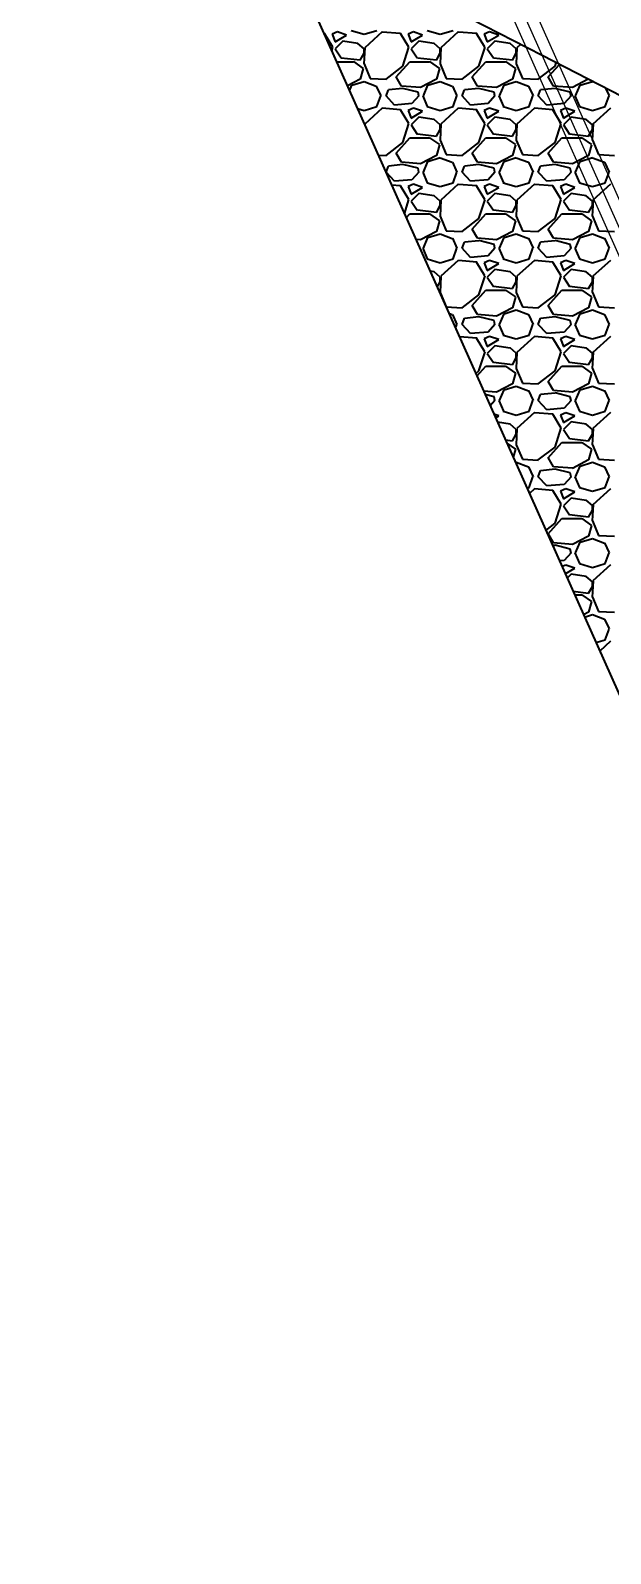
# Model space of a CAD drawing. Extents: x 2799052 to 2815686, y 1319509 to 1336143.
# Drawn here: x 2807697.23 to 2807712.48, y 1327341.72 to 1327381.72 of the extents above; entities that cross this region are included whole.
import ezdxf

# ---------------------------------------------------------------- set-up
doc = ezdxf.new("R2010")
doc.units = 0
doc.header["$LTSCALE"] = 0.5
doc.header["$MEASUREMENT"] = 0
doc.layers.add('C-Road-Asph-Hach-Bdry', color=64, linetype='Continuous', lineweight=25, plot=False)
for name, color, linetype, lineweight in [('C-RRAP', 160, 'Continuous', 40), ('C-SSWR', 1, 'Continuous', 25), ('C-Sswr-Pipe', 125, 'Continuous', 25)]:
    doc.layers.add(name, color=color, linetype=linetype, lineweight=lineweight)

msp = doc.modelspace()

# ---------------------------------------------------------------- linework, layer by layer
at = {"layer": 'C-Road-Asph-Hach-Bdry'}
msp.add_circle((2807368.688, 1327825.522), 8317.007, dxfattribs=at)
at = {"layer": 'C-RRAP'}
for p, q in [((2807698.453, 1327396.171), (2807736.771, 1327310.424)), ((2807710.682, 1327381.06), (2807708.048, 1327382.415)), ((2807716.29, 1327378.175), (2807710.682, 1327381.06))]:
    msp.add_line(p, q, dxfattribs=at)
at = {"layer": 'C-RRAP', "linetype": 'Continuous'}
for p, q in [((2807705.66, 1327381.72), (2807706, 1327381.62)), ((2807706, 1327381.62), (2807706.34, 1327381.72)), ((2807707.66, 1327381.72), (2807708, 1327381.62)), ((2807708, 1327381.62), (2807708.34, 1327381.72)), ((2807704.96, 1327381.639), (2807704.946, 1327381.64)), ((2807705.178, 1327381.279), (2807704.958, 1327381.639)), ((2807705.3, 1327381.68), (2807705.16, 1327381.62)), ((2807705.16, 1327381.62), (2807705.24, 1327381.42)), ((2807705.24, 1327381.42), (2807705.54, 1327381.6)), ((2807705.44, 1327381.44), (2807705.24, 1327381.24)), ((2807705.54, 1327381.6), (2807705.3, 1327381.68)), ((2807705.84, 1327381.38), (2807705.44, 1327381.44)), ((2807706.001, 1327381.241), (2807705.841, 1327381.381)), ((2807706.477, 1327381.683), (2807706.017, 1327381.263)), ((2807706.96, 1327381.639), (2807706.48, 1327381.679)), ((2807707.178, 1327381.279), (2807706.958, 1327381.639)), ((2807707.3, 1327381.68), (2807707.16, 1327381.62)), ((2807707.16, 1327381.62), (2807707.24, 1327381.42)), ((2807707.24, 1327381.42), (2807707.54, 1327381.6)), ((2807707.44, 1327381.44), (2807707.24, 1327381.24)), ((2807707.54, 1327381.6), (2807707.3, 1327381.68)), ((2807707.84, 1327381.38), (2807707.44, 1327381.44)), ((2807708.001, 1327381.241), (2807707.841, 1327381.381)), ((2807708.477, 1327381.683), (2807708.017, 1327381.263)), ((2807708.96, 1327381.639), (2807708.48, 1327381.679)), ((2807709.178, 1327381.279), (2807708.958, 1327381.639)), ((2807709.3, 1327381.68), (2807709.16, 1327381.62)), ((2807709.16, 1327381.62), (2807709.24, 1327381.42)), ((2807709.24, 1327381.42), (2807709.54, 1327381.6)), ((2807709.44, 1327381.44), (2807709.24, 1327381.24)), ((2807709.54, 1327381.6), (2807709.3, 1327381.68)), ((2807709.84, 1327381.38), (2807709.44, 1327381.44)), ((2807710.001, 1327381.241), (2807709.841, 1327381.381)), ((2807710.114, 1327381.352), (2807710.017, 1327381.263)), ((2807705.15, 1327381.183), (2807705.181, 1327381.28)), ((2807705.24, 1327381.24), (2807705.4, 1327381)), ((2807705.401, 1327381.005), (2807705.901, 1327380.945)), ((2807705.9, 1327380.94), (2807706, 1327381.12)), ((2807706.018, 1327381.26), (2807705.998, 1327380.84)), ((2807706, 1327381.12), (2807706, 1327381.24)), ((2807707.021, 1327380.78), (2807707.181, 1327381.28)), ((2807707.24, 1327381.24), (2807707.4, 1327381)), ((2807707.401, 1327381.005), (2807707.901, 1327380.945)), ((2807707.9, 1327380.94), (2807708, 1327381.12)), ((2807708.018, 1327381.26), (2807707.998, 1327380.84)), ((2807708, 1327381.12), (2807708, 1327381.24)), ((2807709.021, 1327380.78), (2807709.181, 1327381.28)), ((2807709.24, 1327381.24), (2807709.4, 1327381)), ((2807709.401, 1327381.005), (2807709.901, 1327380.945)), ((2807709.9, 1327380.94), (2807710, 1327381.12)), ((2807710.018, 1327381.26), (2807709.998, 1327380.84)), ((2807710, 1327381.12), (2807710, 1327381.24)), ((2807705.277, 1327380.9), (2807705.72, 1327380.9)), ((2807705.721, 1327380.902), (2807705.981, 1327380.722)), ((2807705.98, 1327380.72), (2807705.9, 1327380.44)), ((2807706.001, 1327380.84), (2807706.161, 1327380.46)), ((2807706.001, 1327380.84), (2807706.001, 1327380.84)), ((2807706.58, 1327380.44), (2807707.02, 1327380.78)), ((2807706.84, 1327380.5), (2807707.2, 1327380.9)), ((2807707.2, 1327380.9), (2807707.72, 1327380.9)), ((2807707.721, 1327380.902), (2807707.981, 1327380.722)), ((2807707.98, 1327380.72), (2807707.9, 1327380.44)), ((2807708.001, 1327380.84), (2807708.161, 1327380.46)), ((2807708.58, 1327380.44), (2807709.02, 1327380.78)), ((2807708.84, 1327380.5), (2807709.2, 1327380.9)), ((2807709.2, 1327380.9), (2807709.72, 1327380.9)), ((2807709.721, 1327380.902), (2807709.981, 1327380.722)), ((2807709.98, 1327380.72), (2807709.9, 1327380.44)), ((2807710.001, 1327380.84), (2807710.161, 1327380.46)), ((2807710.58, 1327380.44), (2807711.02, 1327380.78)), ((2807710.84, 1327380.5), (2807711.134, 1327380.827)), ((2807711.021, 1327380.78), (2807711.05, 1327380.87)), ((2807705.9, 1327380.44), (2807705.561, 1327380.263)), ((2807705.618, 1327380.136), (2807705.68, 1327380.28)), ((2807705.68, 1327380.28), (2807706, 1327380.38)), ((2807706, 1327380.379), (2807706.32, 1327380.259)), ((2807706.16, 1327380.459), (2807706.58, 1327380.439)), ((2807706.321, 1327380.261), (2807706.441, 1327380.001)), ((2807706.58, 1327380), (2807706.64, 1327380.16)), ((2807707.02, 1327380.198), (2807706.64, 1327380.158)), ((2807706.982, 1327380.261), (2807706.842, 1327380.501)), ((2807707.48, 1327380.221), (2807706.98, 1327380.261)), ((2807707.42, 1327380.1), (2807707.02, 1327380.2)), ((2807707.9, 1327380.44), (2807707.48, 1327380.22)), ((2807707.56, 1327380), (2807707.68, 1327380.28)), ((2807707.68, 1327380.28), (2807708, 1327380.38)), ((2807708, 1327380.379), (2807708.32, 1327380.259)), ((2807708.16, 1327380.459), (2807708.58, 1327380.439)), ((2807708.321, 1327380.261), (2807708.441, 1327380.001)), ((2807708.58, 1327380), (2807708.64, 1327380.16)), ((2807709.02, 1327380.198), (2807708.64, 1327380.158)), ((2807708.982, 1327380.261), (2807708.842, 1327380.501)), ((2807709.48, 1327380.221), (2807708.98, 1327380.261)), ((2807709.42, 1327380.1), (2807709.02, 1327380.2)), ((2807709.9, 1327380.44), (2807709.48, 1327380.22)), ((2807709.56, 1327380), (2807709.68, 1327380.28)), ((2807709.68, 1327380.28), (2807710, 1327380.38)), ((2807710, 1327380.379), (2807710.32, 1327380.259)), ((2807710.16, 1327380.459), (2807710.58, 1327380.439)), ((2807710.321, 1327380.261), (2807710.441, 1327380.001)), ((2807710.58, 1327380), (2807710.64, 1327380.16)), ((2807711.02, 1327380.198), (2807710.64, 1327380.158)), ((2807710.982, 1327380.261), (2807710.842, 1327380.501)), ((2807711.48, 1327380.221), (2807710.98, 1327380.261)), ((2807711.42, 1327380.1), (2807711.02, 1327380.2)), ((2807711.893, 1327380.437), (2807711.48, 1327380.22)), ((2807711.56, 1327380), (2807711.68, 1327380.28)), ((2807711.68, 1327380.28), (2807712, 1327380.38)), ((2807712, 1327380.379), (2807712.019, 1327380.372)), ((2807712.348, 1327380.203), (2807712.441, 1327380.001)), ((2807706, 1327379.62), (2807706.34, 1327379.72)), ((2807706.34, 1327379.72), (2807706.44, 1327380)), ((2807706.8, 1327379.76), (2807706.58, 1327380)), ((2807707.26, 1327379.799), (2807706.8, 1327379.759)), ((2807707.44, 1327380), (2807707.26, 1327379.8)), ((2807707.44, 1327380), (2807707.42, 1327380.1)), ((2807707.541, 1327380), (2807707.661, 1327379.72)), ((2807707.56, 1327380), (2807707.56, 1327380)), ((2807707.66, 1327379.72), (2807708, 1327379.62)), ((2807708, 1327379.62), (2807708.34, 1327379.72)), ((2807708.34, 1327379.72), (2807708.44, 1327380)), ((2807708.8, 1327379.76), (2807708.58, 1327380)), ((2807709.26, 1327379.799), (2807708.8, 1327379.759)), ((2807709.44, 1327380), (2807709.26, 1327379.8)), ((2807709.44, 1327380), (2807709.42, 1327380.1)), ((2807709.44, 1327380), (2807709.44, 1327380)), ((2807709.541, 1327380), (2807709.661, 1327379.72)), ((2807709.66, 1327379.72), (2807710, 1327379.62)), ((2807710, 1327379.62), (2807710.34, 1327379.72)), ((2807710.34, 1327379.72), (2807710.44, 1327380)), ((2807710.8, 1327379.76), (2807710.58, 1327380)), ((2807711.26, 1327379.799), (2807710.8, 1327379.759)), ((2807711.44, 1327380), (2807711.26, 1327379.8)), ((2807711.44, 1327380), (2807711.42, 1327380.1)), ((2807711.541, 1327380), (2807711.661, 1327379.72)), ((2807711.66, 1327379.72), (2807712, 1327379.62)), ((2807712, 1327379.62), (2807712.34, 1327379.72)), ((2807712.34, 1327379.72), (2807712.44, 1327380)), ((2807712.34, 1327379.72), (2807712.34, 1327379.72)), ((2807705.826, 1327379.671), (2807706, 1327379.62)), ((2807706.477, 1327379.683), (2807706.017, 1327379.263)), ((2807706.96, 1327379.639), (2807706.48, 1327379.679)), ((2807707.178, 1327379.279), (2807706.958, 1327379.639)), ((2807707.3, 1327379.68), (2807707.16, 1327379.62)), ((2807707.16, 1327379.62), (2807707.24, 1327379.42)), ((2807707.24, 1327379.42), (2807707.54, 1327379.6)), ((2807707.44, 1327379.44), (2807707.24, 1327379.24)), ((2807707.54, 1327379.6), (2807707.3, 1327379.68)), ((2807707.84, 1327379.38), (2807707.44, 1327379.44)), ((2807708.001, 1327379.241), (2807707.841, 1327379.381)), ((2807708.477, 1327379.683), (2807708.017, 1327379.263)), ((2807708.96, 1327379.639), (2807708.48, 1327379.679)), ((2807709.178, 1327379.279), (2807708.958, 1327379.639)), ((2807709.3, 1327379.68), (2807709.16, 1327379.62)), ((2807709.16, 1327379.62), (2807709.24, 1327379.42)), ((2807709.24, 1327379.42), (2807709.54, 1327379.6)), ((2807709.44, 1327379.44), (2807709.24, 1327379.24)), ((2807709.54, 1327379.6), (2807709.3, 1327379.68)), ((2807709.84, 1327379.38), (2807709.44, 1327379.44)), ((2807710.001, 1327379.241), (2807709.841, 1327379.381)), ((2807710.477, 1327379.683), (2807710.017, 1327379.263)), ((2807710.96, 1327379.639), (2807710.48, 1327379.679)), ((2807711.178, 1327379.279), (2807710.958, 1327379.639)), ((2807711.3, 1327379.68), (2807711.16, 1327379.62)), ((2807711.16, 1327379.62), (2807711.24, 1327379.42)), ((2807711.24, 1327379.42), (2807711.54, 1327379.6)), ((2807711.44, 1327379.44), (2807711.24, 1327379.24)), ((2807711.54, 1327379.6), (2807711.3, 1327379.68)), ((2807711.84, 1327379.38), (2807711.44, 1327379.44)), ((2807712.001, 1327379.241), (2807711.841, 1327379.381)), ((2807712.477, 1327379.683), (2807712.017, 1327379.263)), ((2807706.018, 1327379.26), (2807706.017, 1327379.243)), ((2807707.021, 1327378.78), (2807707.181, 1327379.28)), ((2807707.24, 1327379.24), (2807707.4, 1327379)), ((2807707.401, 1327379.005), (2807707.901, 1327378.945)), ((2807707.9, 1327378.94), (2807708, 1327379.12)), ((2807708.018, 1327379.26), (2807707.998, 1327378.84)), ((2807708, 1327379.12), (2807708, 1327379.24)), ((2807709.021, 1327378.78), (2807709.181, 1327379.28)), ((2807709.24, 1327379.24), (2807709.4, 1327379)), ((2807709.401, 1327379.005), (2807709.901, 1327378.945)), ((2807709.9, 1327378.94), (2807710, 1327379.12)), ((2807710.018, 1327379.26), (2807709.998, 1327378.84)), ((2807710, 1327379.12), (2807710, 1327379.24)), ((2807711.021, 1327378.78), (2807711.181, 1327379.28)), ((2807711.24, 1327379.24), (2807711.4, 1327379)), ((2807711.401, 1327379.005), (2807711.901, 1327378.945)), ((2807711.9, 1327378.94), (2807712, 1327379.12)), ((2807712.018, 1327379.26), (2807711.998, 1327378.84)), ((2807712, 1327379.12), (2807712, 1327379.24)), ((2807706.58, 1327378.44), (2807707.02, 1327378.78)), ((2807706.84, 1327378.5), (2807707.2, 1327378.9)), ((2807707.2, 1327378.9), (2807707.72, 1327378.9)), ((2807707.721, 1327378.902), (2807707.981, 1327378.722)), ((2807707.98, 1327378.72), (2807707.9, 1327378.44)), ((2807708.001, 1327378.84), (2807708.161, 1327378.46)), ((2807708.58, 1327378.44), (2807709.02, 1327378.78)), ((2807708.84, 1327378.5), (2807709.2, 1327378.9)), ((2807709.2, 1327378.9), (2807709.72, 1327378.9)), ((2807709.721, 1327378.902), (2807709.981, 1327378.722)), ((2807709.98, 1327378.72), (2807709.9, 1327378.44)), ((2807710.001, 1327378.84), (2807710.161, 1327378.46)), ((2807710.58, 1327378.44), (2807711.02, 1327378.78)), ((2807710.84, 1327378.5), (2807711.2, 1327378.9)), ((2807711.2, 1327378.9), (2807711.72, 1327378.9)), ((2807711.721, 1327378.902), (2807711.981, 1327378.722)), ((2807711.98, 1327378.72), (2807711.9, 1327378.44)), ((2807712.001, 1327378.84), (2807712.161, 1327378.46)), ((2807706.372, 1327378.449), (2807706.58, 1327378.439)), ((2807706.58, 1327378), (2807706.64, 1327378.16)), ((2807707.02, 1327378.198), (2807706.64, 1327378.158)), ((2807706.982, 1327378.261), (2807706.842, 1327378.501)), ((2807707.48, 1327378.221), (2807706.98, 1327378.261)), ((2807707.42, 1327378.1), (2807707.02, 1327378.2)), ((2807707.9, 1327378.44), (2807707.48, 1327378.22)), ((2807707.56, 1327378), (2807707.68, 1327378.28)), ((2807707.68, 1327378.28), (2807708, 1327378.38)), ((2807708, 1327378.379), (2807708.32, 1327378.259)), ((2807708.16, 1327378.459), (2807708.58, 1327378.439)), ((2807708.321, 1327378.261), (2807708.441, 1327378.001)), ((2807708.58, 1327378), (2807708.64, 1327378.16)), ((2807709.02, 1327378.198), (2807708.64, 1327378.158)), ((2807708.982, 1327378.261), (2807708.842, 1327378.501)), ((2807709.48, 1327378.221), (2807708.98, 1327378.261)), ((2807708.982, 1327378.261), (2807708.982, 1327378.261)), ((2807709.42, 1327378.1), (2807709.02, 1327378.2)), ((2807709.9, 1327378.44), (2807709.48, 1327378.22)), ((2807709.56, 1327378), (2807709.68, 1327378.28)), ((2807709.68, 1327378.28), (2807710, 1327378.38)), ((2807710, 1327378.379), (2807710.32, 1327378.259)), ((2807710.16, 1327378.459), (2807710.58, 1327378.439)), ((2807710.321, 1327378.261), (2807710.441, 1327378.001)), ((2807710.58, 1327378), (2807710.64, 1327378.16)), ((2807711.02, 1327378.198), (2807710.64, 1327378.158)), ((2807710.982, 1327378.261), (2807710.842, 1327378.501)), ((2807711.48, 1327378.221), (2807710.98, 1327378.261)), ((2807711.42, 1327378.1), (2807711.02, 1327378.2)), ((2807711.9, 1327378.44), (2807711.48, 1327378.22)), ((2807711.56, 1327378), (2807711.68, 1327378.28)), ((2807711.68, 1327378.28), (2807712, 1327378.38)), ((2807712, 1327378.379), (2807712.32, 1327378.259)), ((2807712.16, 1327378.459), (2807712.58, 1327378.439)), ((2807712.321, 1327378.261), (2807712.441, 1327378.001)), ((2807706.8, 1327377.76), (2807706.58, 1327378)), ((2807707.26, 1327377.799), (2807706.8, 1327377.759)), ((2807707.44, 1327378), (2807707.26, 1327377.8)), ((2807707.44, 1327378), (2807707.42, 1327378.1)), ((2807707.541, 1327378), (2807707.661, 1327377.72)), ((2807707.66, 1327377.72), (2807708, 1327377.62)), ((2807708, 1327377.62), (2807708.34, 1327377.72)), ((2807708.34, 1327377.72), (2807708.44, 1327378)), ((2807708.8, 1327377.76), (2807708.58, 1327378)), ((2807709.26, 1327377.799), (2807708.8, 1327377.759)), ((2807709.44, 1327378), (2807709.26, 1327377.8)), ((2807709.44, 1327378), (2807709.42, 1327378.1)), ((2807709.541, 1327378), (2807709.661, 1327377.72)), ((2807709.66, 1327377.72), (2807710, 1327377.62)), ((2807710, 1327377.62), (2807710.34, 1327377.72)), ((2807710.34, 1327377.72), (2807710.44, 1327378)), ((2807710.8, 1327377.76), (2807710.58, 1327378)), ((2807711.26, 1327377.799), (2807710.8, 1327377.759)), ((2807711.44, 1327378), (2807711.26, 1327377.8)), ((2807711.44, 1327378), (2807711.42, 1327378.1)), ((2807711.541, 1327378), (2807711.661, 1327377.72)), ((2807711.66, 1327377.72), (2807712, 1327377.62)), ((2807712, 1327377.62), (2807712.34, 1327377.72)), ((2807712.34, 1327377.72), (2807712.44, 1327378)), ((2807706.96, 1327377.639), (2807706.725, 1327377.659)), ((2807707.178, 1327377.279), (2807706.958, 1327377.639)), ((2807707.3, 1327377.68), (2807707.16, 1327377.62)), ((2807707.16, 1327377.62), (2807707.24, 1327377.42)), ((2807707.24, 1327377.42), (2807707.54, 1327377.6)), ((2807707.44, 1327377.44), (2807707.24, 1327377.24)), ((2807707.54, 1327377.6), (2807707.3, 1327377.68)), ((2807707.84, 1327377.38), (2807707.44, 1327377.44)), ((2807707.44, 1327377.44), (2807707.44, 1327377.44)), ((2807708.001, 1327377.241), (2807707.841, 1327377.381)), ((2807708.477, 1327377.683), (2807708.017, 1327377.263)), ((2807708.96, 1327377.639), (2807708.48, 1327377.679)), ((2807709.178, 1327377.279), (2807708.958, 1327377.639)), ((2807709.3, 1327377.68), (2807709.16, 1327377.62)), ((2807709.16, 1327377.62), (2807709.24, 1327377.42)), ((2807709.24, 1327377.42), (2807709.54, 1327377.6)), ((2807709.44, 1327377.44), (2807709.24, 1327377.24)), ((2807709.54, 1327377.6), (2807709.3, 1327377.68)), ((2807709.84, 1327377.38), (2807709.44, 1327377.44)), ((2807710.001, 1327377.241), (2807709.841, 1327377.381)), ((2807710.477, 1327377.683), (2807710.017, 1327377.263)), ((2807710.96, 1327377.639), (2807710.48, 1327377.679)), ((2807711.178, 1327377.279), (2807710.958, 1327377.639)), ((2807711.3, 1327377.68), (2807711.16, 1327377.62)), ((2807711.16, 1327377.62), (2807711.24, 1327377.42)), ((2807711.24, 1327377.42), (2807711.54, 1327377.6)), ((2807711.44, 1327377.44), (2807711.24, 1327377.24)), ((2807711.54, 1327377.6), (2807711.3, 1327377.68)), ((2807711.84, 1327377.38), (2807711.44, 1327377.44)), ((2807712.001, 1327377.241), (2807711.841, 1327377.381)), ((2807712.477, 1327377.683), (2807712.017, 1327377.263)), ((2807707.062, 1327376.906), (2807707.181, 1327377.28)), ((2807707.24, 1327377.24), (2807707.4, 1327377)), ((2807707.401, 1327377.005), (2807707.901, 1327376.945)), ((2807707.9, 1327376.94), (2807708, 1327377.12)), ((2807708.018, 1327377.26), (2807707.998, 1327376.84)), ((2807708, 1327377.12), (2807708, 1327377.24)), ((2807709.021, 1327376.78), (2807709.181, 1327377.28)), ((2807709.24, 1327377.24), (2807709.4, 1327377)), ((2807709.401, 1327377.005), (2807709.901, 1327376.945)), ((2807709.9, 1327376.94), (2807710, 1327377.12)), ((2807710.018, 1327377.26), (2807709.998, 1327376.84)), ((2807710, 1327377.12), (2807710, 1327377.24)), ((2807711.021, 1327376.78), (2807711.181, 1327377.28)), ((2807711.24, 1327377.24), (2807711.4, 1327377)), ((2807711.401, 1327377.005), (2807711.901, 1327376.945)), ((2807711.401, 1327377.005), (2807711.401, 1327377.005)), ((2807711.9, 1327376.94), (2807712, 1327377.12)), ((2807712.018, 1327377.26), (2807711.998, 1327376.84)), ((2807712, 1327377.12), (2807712, 1327377.24)), ((2807707.109, 1327376.799), (2807707.2, 1327376.9)), ((2807707.2, 1327376.9), (2807707.72, 1327376.9)), ((2807707.721, 1327376.902), (2807707.981, 1327376.722)), ((2807707.98, 1327376.72), (2807707.9, 1327376.44)), ((2807708.001, 1327376.84), (2807708.161, 1327376.46)), ((2807708.58, 1327376.44), (2807709.02, 1327376.78)), ((2807708.84, 1327376.5), (2807709.2, 1327376.9)), ((2807709.2, 1327376.9), (2807709.72, 1327376.9)), ((2807709.721, 1327376.902), (2807709.981, 1327376.722)), ((2807709.98, 1327376.72), (2807709.9, 1327376.44)), ((2807710.001, 1327376.84), (2807710.161, 1327376.46)), ((2807710.58, 1327376.44), (2807711.02, 1327376.78)), ((2807710.84, 1327376.5), (2807711.2, 1327376.9)), ((2807711.2, 1327376.9), (2807711.72, 1327376.9)), ((2807711.721, 1327376.902), (2807711.981, 1327376.722)), ((2807711.98, 1327376.72), (2807711.9, 1327376.44)), ((2807712.001, 1327376.84), (2807712.161, 1327376.46)), ((2807707.48, 1327376.221), (2807707.364, 1327376.23)), ((2807707.9, 1327376.44), (2807707.48, 1327376.22)), ((2807707.56, 1327376), (2807707.68, 1327376.28)), ((2807707.68, 1327376.28), (2807708, 1327376.38)), ((2807708, 1327376.379), (2807708.32, 1327376.259)), ((2807708.16, 1327376.459), (2807708.58, 1327376.439)), ((2807708.321, 1327376.261), (2807708.441, 1327376.001)), ((2807708.58, 1327376), (2807708.64, 1327376.16)), ((2807709.02, 1327376.198), (2807708.64, 1327376.158)), ((2807708.982, 1327376.261), (2807708.842, 1327376.501)), ((2807709.48, 1327376.221), (2807708.98, 1327376.261)), ((2807709.42, 1327376.1), (2807709.02, 1327376.2)), ((2807709.9, 1327376.44), (2807709.48, 1327376.22)), ((2807709.56, 1327376), (2807709.68, 1327376.28)), ((2807709.68, 1327376.28), (2807710, 1327376.38)), ((2807709.9, 1327376.44), (2807709.9, 1327376.44)), ((2807710, 1327376.379), (2807710.32, 1327376.259)), ((2807710.16, 1327376.459), (2807710.58, 1327376.439)), ((2807710.321, 1327376.261), (2807710.441, 1327376.001)), ((2807710.58, 1327376), (2807710.64, 1327376.16)), ((2807711.02, 1327376.198), (2807710.64, 1327376.158)), ((2807710.982, 1327376.261), (2807710.842, 1327376.501)), ((2807711.48, 1327376.221), (2807710.98, 1327376.261)), ((2807711.42, 1327376.1), (2807711.02, 1327376.2)), ((2807711.9, 1327376.44), (2807711.48, 1327376.22)), ((2807711.56, 1327376), (2807711.68, 1327376.28)), ((2807711.68, 1327376.28), (2807712, 1327376.38)), ((2807712, 1327376.379), (2807712.32, 1327376.259)), ((2807712.16, 1327376.459), (2807712.58, 1327376.439)), ((2807712.321, 1327376.261), (2807712.441, 1327376.001)), ((2807707.541, 1327376), (2807707.661, 1327375.72)), ((2807707.66, 1327375.72), (2807708, 1327375.62)), ((2807708, 1327375.62), (2807708.34, 1327375.72)), ((2807708.34, 1327375.72), (2807708.44, 1327376)), ((2807708.8, 1327375.76), (2807708.58, 1327376)), ((2807709.26, 1327375.799), (2807708.8, 1327375.759)), ((2807709.44, 1327376), (2807709.26, 1327375.8)), ((2807709.44, 1327376), (2807709.42, 1327376.1)), ((2807709.541, 1327376), (2807709.661, 1327375.72)), ((2807709.66, 1327375.72), (2807710, 1327375.62)), ((2807710, 1327375.62), (2807710.34, 1327375.72)), ((2807710.34, 1327375.72), (2807710.44, 1327376)), ((2807710.8, 1327375.76), (2807710.58, 1327376)), ((2807711.26, 1327375.799), (2807710.8, 1327375.759)), ((2807711.44, 1327376), (2807711.26, 1327375.8)), ((2807711.44, 1327376), (2807711.42, 1327376.1)), ((2807711.541, 1327376), (2807711.661, 1327375.72)), ((2807711.66, 1327375.72), (2807712, 1327375.62)), ((2807712, 1327375.62), (2807712.34, 1327375.72)), ((2807712.34, 1327375.72), (2807712.44, 1327376)), ((2807707.84, 1327375.38), (2807707.737, 1327375.395)), ((2807708.001, 1327375.241), (2807707.841, 1327375.381)), ((2807708.477, 1327375.683), (2807708.017, 1327375.263)), ((2807708.96, 1327375.639), (2807708.48, 1327375.679)), ((2807709.178, 1327375.279), (2807708.958, 1327375.639)), ((2807709.3, 1327375.68), (2807709.16, 1327375.62)), ((2807709.16, 1327375.62), (2807709.24, 1327375.42)), ((2807709.24, 1327375.42), (2807709.54, 1327375.6)), ((2807709.44, 1327375.44), (2807709.24, 1327375.24)), ((2807709.54, 1327375.6), (2807709.3, 1327375.68)), ((2807709.84, 1327375.38), (2807709.44, 1327375.44)), ((2807710.001, 1327375.241), (2807709.841, 1327375.381)), ((2807710.477, 1327375.683), (2807710.017, 1327375.263)), ((2807710.96, 1327375.639), (2807710.48, 1327375.679)), ((2807711.178, 1327375.279), (2807710.958, 1327375.639)), ((2807711.3, 1327375.68), (2807711.16, 1327375.62)), ((2807711.16, 1327375.62), (2807711.24, 1327375.42)), ((2807711.24, 1327375.42), (2807711.54, 1327375.6)), ((2807711.44, 1327375.44), (2807711.24, 1327375.24)), ((2807711.54, 1327375.6), (2807711.3, 1327375.68)), ((2807711.84, 1327375.38), (2807711.44, 1327375.44)), ((2807712.001, 1327375.241), (2807711.841, 1327375.381)), ((2807712.477, 1327375.683), (2807712.017, 1327375.263)), ((2807707.922, 1327374.98), (2807708, 1327375.12)), ((2807708.018, 1327375.26), (2807707.998, 1327374.84)), ((2807708, 1327375.12), (2807708, 1327375.24)), ((2807709.021, 1327374.78), (2807709.181, 1327375.28)), ((2807709.24, 1327375.24), (2807709.4, 1327375)), ((2807709.401, 1327375.005), (2807709.901, 1327374.945)), ((2807709.9, 1327374.94), (2807710, 1327375.12)), ((2807710.018, 1327375.26), (2807709.998, 1327374.84)), ((2807710, 1327375.12), (2807710, 1327375.24)), ((2807711.021, 1327374.78), (2807711.181, 1327375.28)), ((2807711.24, 1327375.24), (2807711.4, 1327375)), ((2807711.401, 1327375.005), (2807711.901, 1327374.945)), ((2807711.9, 1327374.94), (2807712, 1327375.12)), ((2807712.018, 1327375.26), (2807711.998, 1327374.84)), ((2807712, 1327375.12), (2807712, 1327375.24)), ((2807712, 1327375.12), (2807712, 1327375.12)), ((2807708.001, 1327374.84), (2807708.161, 1327374.46)), ((2807708.58, 1327374.44), (2807709.02, 1327374.78)), ((2807708.84, 1327374.5), (2807709.2, 1327374.9)), ((2807709.2, 1327374.9), (2807709.72, 1327374.9)), ((2807709.721, 1327374.902), (2807709.981, 1327374.722)), ((2807709.98, 1327374.72), (2807709.9, 1327374.44)), ((2807710.001, 1327374.84), (2807710.161, 1327374.46)), ((2807710.58, 1327374.44), (2807711.02, 1327374.78)), ((2807710.84, 1327374.5), (2807711.2, 1327374.9)), ((2807711.2, 1327374.9), (2807711.72, 1327374.9)), ((2807711.721, 1327374.902), (2807711.981, 1327374.722)), ((2807711.98, 1327374.72), (2807711.9, 1327374.44)), ((2807712.001, 1327374.84), (2807712.161, 1327374.46)), ((2807712.001, 1327374.84), (2807712.001, 1327374.84)), ((2807708.16, 1327374.459), (2807708.58, 1327374.439)), ((2807708.229, 1327374.293), (2807708.32, 1327374.259)), ((2807708.321, 1327374.261), (2807708.441, 1327374.001)), ((2807708.58, 1327374), (2807708.64, 1327374.16)), ((2807709.02, 1327374.198), (2807708.64, 1327374.158)), ((2807708.982, 1327374.261), (2807708.842, 1327374.501)), ((2807709.48, 1327374.221), (2807708.98, 1327374.261)), ((2807709.42, 1327374.1), (2807709.02, 1327374.2)), ((2807709.9, 1327374.44), (2807709.48, 1327374.22)), ((2807709.56, 1327374), (2807709.68, 1327374.28)), ((2807709.68, 1327374.28), (2807710, 1327374.38)), ((2807710, 1327374.379), (2807710.32, 1327374.259)), ((2807710.16, 1327374.459), (2807710.58, 1327374.439)), ((2807710.321, 1327374.261), (2807710.441, 1327374.001)), ((2807710.58, 1327374), (2807710.64, 1327374.16)), ((2807711.02, 1327374.198), (2807710.64, 1327374.158)), ((2807710.982, 1327374.261), (2807710.842, 1327374.501)), ((2807711.48, 1327374.221), (2807710.98, 1327374.261)), ((2807711.42, 1327374.1), (2807711.02, 1327374.2)), ((2807711.9, 1327374.44), (2807711.48, 1327374.22)), ((2807711.56, 1327374), (2807711.68, 1327374.28)), ((2807711.68, 1327374.28), (2807712, 1327374.38)), ((2807712, 1327374.379), (2807712.32, 1327374.259)), ((2807712.16, 1327374.459), (2807712.58, 1327374.439)), ((2807712.321, 1327374.261), (2807712.441, 1327374.001)), ((2807708.404, 1327373.901), (2807708.44, 1327374)), ((2807708.8, 1327373.76), (2807708.58, 1327374)), ((2807708.58, 1327374), (2807708.58, 1327374)), ((2807709.26, 1327373.799), (2807708.8, 1327373.759)), ((2807709.44, 1327374), (2807709.26, 1327373.8)), ((2807709.44, 1327374), (2807709.42, 1327374.1)), ((2807709.541, 1327374), (2807709.661, 1327373.72)), ((2807709.66, 1327373.72), (2807710, 1327373.62)), ((2807710, 1327373.62), (2807710.34, 1327373.72)), ((2807710.34, 1327373.72), (2807710.44, 1327374)), ((2807710.8, 1327373.76), (2807710.58, 1327374)), ((2807711.26, 1327373.799), (2807710.8, 1327373.759)), ((2807711.44, 1327374), (2807711.26, 1327373.8)), ((2807711.44, 1327374), (2807711.42, 1327374.1)), ((2807711.541, 1327374), (2807711.661, 1327373.72)), ((2807711.66, 1327373.72), (2807712, 1327373.62)), ((2807712, 1327373.62), (2807712.34, 1327373.72)), ((2807712.34, 1327373.72), (2807712.44, 1327374)), ((2807708.96, 1327373.639), (2807708.505, 1327373.677)), ((2807709.178, 1327373.279), (2807708.958, 1327373.639)), ((2807709.3, 1327373.68), (2807709.16, 1327373.62)), ((2807709.16, 1327373.62), (2807709.24, 1327373.42)), ((2807709.16, 1327373.62), (2807709.16, 1327373.62)), ((2807709.24, 1327373.42), (2807709.54, 1327373.6)), ((2807709.44, 1327373.44), (2807709.24, 1327373.24)), ((2807709.54, 1327373.6), (2807709.3, 1327373.68)), ((2807709.84, 1327373.38), (2807709.44, 1327373.44)), ((2807710.001, 1327373.241), (2807709.841, 1327373.381)), ((2807710.477, 1327373.683), (2807710.017, 1327373.263)), ((2807710.96, 1327373.639), (2807710.48, 1327373.679)), ((2807711.178, 1327373.279), (2807710.958, 1327373.639)), ((2807711.3, 1327373.68), (2807711.16, 1327373.62)), ((2807711.16, 1327373.62), (2807711.24, 1327373.42)), ((2807711.24, 1327373.42), (2807711.54, 1327373.6)), ((2807711.44, 1327373.44), (2807711.24, 1327373.24)), ((2807711.54, 1327373.6), (2807711.3, 1327373.68)), ((2807711.84, 1327373.38), (2807711.44, 1327373.44)), ((2807712.001, 1327373.241), (2807711.841, 1327373.381)), ((2807712.477, 1327373.683), (2807712.017, 1327373.263)), ((2807709.021, 1327372.78), (2807709.181, 1327373.28)), ((2807709.24, 1327373.24), (2807709.4, 1327373)), ((2807709.401, 1327373.005), (2807709.901, 1327372.945)), ((2807709.9, 1327372.94), (2807710, 1327373.12)), ((2807710.018, 1327373.26), (2807709.998, 1327372.84)), ((2807710, 1327373.12), (2807710, 1327373.24)), ((2807711.021, 1327372.78), (2807711.181, 1327373.28)), ((2807711.24, 1327373.24), (2807711.4, 1327373)), ((2807711.401, 1327373.005), (2807711.901, 1327372.945)), ((2807711.9, 1327372.94), (2807712, 1327373.12)), ((2807712.018, 1327373.26), (2807711.998, 1327372.84)), ((2807712, 1327373.12), (2807712, 1327373.24)), ((2807708.935, 1327372.714), (2807709.02, 1327372.78)), ((2807708.967, 1327372.642), (2807709.2, 1327372.9)), ((2807709.2, 1327372.9), (2807709.72, 1327372.9)), ((2807709.721, 1327372.902), (2807709.981, 1327372.722)), ((2807709.98, 1327372.72), (2807709.9, 1327372.44)), ((2807710.001, 1327372.84), (2807710.161, 1327372.46)), ((2807710.58, 1327372.44), (2807711.02, 1327372.78)), ((2807710.84, 1327372.5), (2807711.2, 1327372.9)), ((2807711.2, 1327372.9), (2807711.72, 1327372.9)), ((2807711.721, 1327372.902), (2807711.981, 1327372.722)), ((2807711.98, 1327372.72), (2807711.9, 1327372.44)), ((2807712.001, 1327372.84), (2807712.161, 1327372.46)), ((2807709.48, 1327372.221), (2807709.143, 1327372.248)), ((2807709.42, 1327372.1), (2807709.183, 1327372.159)), ((2807709.9, 1327372.44), (2807709.48, 1327372.22)), ((2807709.56, 1327372), (2807709.68, 1327372.28)), ((2807709.68, 1327372.28), (2807710, 1327372.38)), ((2807710, 1327372.379), (2807710.32, 1327372.259)), ((2807710.16, 1327372.459), (2807710.58, 1327372.439)), ((2807710.321, 1327372.261), (2807710.441, 1327372.001)), ((2807710.58, 1327372), (2807710.64, 1327372.16)), ((2807711.02, 1327372.198), (2807710.64, 1327372.158)), ((2807710.982, 1327372.261), (2807710.842, 1327372.501)), ((2807711.48, 1327372.221), (2807710.98, 1327372.261)), ((2807711.42, 1327372.1), (2807711.02, 1327372.2)), ((2807711.9, 1327372.44), (2807711.48, 1327372.22)), ((2807711.56, 1327372), (2807711.68, 1327372.28)), ((2807711.68, 1327372.28), (2807712, 1327372.38)), ((2807712, 1327372.379), (2807712.32, 1327372.259)), ((2807712.16, 1327372.459), (2807712.58, 1327372.439)), ((2807712.321, 1327372.261), (2807712.441, 1327372.001)), ((2807709.44, 1327372), (2807709.316, 1327371.861)), ((2807709.44, 1327372), (2807709.42, 1327372.1)), ((2807709.541, 1327372), (2807709.661, 1327371.72)), ((2807709.66, 1327371.72), (2807710, 1327371.62)), ((2807710, 1327371.62), (2807710.34, 1327371.72)), ((2807710.34, 1327371.72), (2807710.44, 1327372)), ((2807710.8, 1327371.76), (2807710.58, 1327372)), ((2807711.26, 1327371.799), (2807710.8, 1327371.759)), ((2807711.44, 1327372), (2807711.26, 1327371.8)), ((2807711.44, 1327372), (2807711.42, 1327372.1)), ((2807711.541, 1327372), (2807711.661, 1327371.72)), ((2807711.66, 1327371.72), (2807712, 1327371.62)), ((2807712, 1327371.62), (2807712.34, 1327371.72)), ((2807712.34, 1327371.72), (2807712.44, 1327372)), ((2807709.54, 1327371.6), (2807709.414, 1327371.642)), ((2807709.455, 1327371.549), (2807709.54, 1327371.6)), ((2807709.84, 1327371.38), (2807709.509, 1327371.429)), ((2807710.001, 1327371.241), (2807709.841, 1327371.381)), ((2807710.477, 1327371.683), (2807710.017, 1327371.263)), ((2807710.96, 1327371.639), (2807710.48, 1327371.679)), ((2807711.178, 1327371.279), (2807710.958, 1327371.639)), ((2807711.3, 1327371.68), (2807711.16, 1327371.62)), ((2807711.16, 1327371.62), (2807711.24, 1327371.42)), ((2807711.24, 1327371.42), (2807711.54, 1327371.6)), ((2807711.44, 1327371.44), (2807711.24, 1327371.24)), ((2807711.54, 1327371.6), (2807711.3, 1327371.68)), ((2807711.84, 1327371.38), (2807711.44, 1327371.44)), ((2807712.001, 1327371.241), (2807711.841, 1327371.381)), ((2807712.477, 1327371.683), (2807712.017, 1327371.263)), ((2807709.716, 1327370.967), (2807709.901, 1327370.945)), ((2807709.9, 1327370.94), (2807710, 1327371.12)), ((2807710.018, 1327371.26), (2807709.998, 1327370.84)), ((2807710, 1327371.12), (2807710, 1327371.24)), ((2807711.021, 1327370.78), (2807711.181, 1327371.28)), ((2807711.24, 1327371.24), (2807711.4, 1327371)), ((2807711.401, 1327371.005), (2807711.901, 1327370.945)), ((2807711.9, 1327370.94), (2807712, 1327371.12)), ((2807712.018, 1327371.26), (2807711.998, 1327370.84)), ((2807712, 1327371.12), (2807712, 1327371.24)), ((2807709.755, 1327370.878), (2807709.981, 1327370.722)), ((2807709.98, 1327370.72), (2807709.92, 1327370.51)), ((2807710.001, 1327370.84), (2807710.161, 1327370.46)), ((2807710.58, 1327370.44), (2807711.02, 1327370.78)), ((2807710.84, 1327370.5), (2807711.2, 1327370.9)), ((2807711.2, 1327370.9), (2807711.72, 1327370.9)), ((2807711.721, 1327370.902), (2807711.981, 1327370.722)), ((2807711.98, 1327370.72), (2807711.9, 1327370.44)), ((2807712.001, 1327370.84), (2807712.161, 1327370.46)), ((2807709.981, 1327370.374), (2807710, 1327370.38)), ((2807710, 1327370.379), (2807710.32, 1327370.259)), ((2807710.16, 1327370.459), (2807710.58, 1327370.439)), ((2807710.321, 1327370.261), (2807710.441, 1327370.001)), ((2807710.58, 1327370), (2807710.64, 1327370.16)), ((2807711.02, 1327370.198), (2807710.64, 1327370.158)), ((2807710.982, 1327370.261), (2807710.842, 1327370.501)), ((2807711.48, 1327370.221), (2807710.98, 1327370.261)), ((2807711.42, 1327370.1), (2807711.02, 1327370.2)), ((2807711.9, 1327370.44), (2807711.48, 1327370.22)), ((2807711.56, 1327370), (2807711.68, 1327370.28)), ((2807711.68, 1327370.28), (2807712, 1327370.38)), ((2807712, 1327370.379), (2807712.32, 1327370.259)), ((2807712.16, 1327370.459), (2807712.58, 1327370.439)), ((2807712.321, 1327370.261), (2807712.441, 1327370.001)), ((2807710.281, 1327369.703), (2807710.34, 1327369.72)), ((2807710.34, 1327369.72), (2807710.44, 1327370)), ((2807710.8, 1327369.76), (2807710.58, 1327370)), ((2807711.26, 1327369.799), (2807710.8, 1327369.759)), ((2807711.44, 1327370), (2807711.26, 1327369.8)), ((2807711.44, 1327370), (2807711.42, 1327370.1)), ((2807711.541, 1327370), (2807711.661, 1327369.72)), ((2807711.66, 1327369.72), (2807712, 1327369.62)), ((2807712, 1327369.62), (2807712.34, 1327369.72)), ((2807712.34, 1327369.72), (2807712.44, 1327370)), ((2807710.477, 1327369.683), (2807710.344, 1327369.561)), ((2807710.96, 1327369.639), (2807710.48, 1327369.679)), ((2807711.178, 1327369.279), (2807710.958, 1327369.639)), ((2807711.3, 1327369.68), (2807711.16, 1327369.62)), ((2807711.16, 1327369.62), (2807711.24, 1327369.42)), ((2807711.24, 1327369.42), (2807711.54, 1327369.6)), ((2807711.44, 1327369.44), (2807711.24, 1327369.24)), ((2807711.54, 1327369.6), (2807711.3, 1327369.68)), ((2807711.84, 1327369.38), (2807711.44, 1327369.44)), ((2807712.001, 1327369.241), (2807711.841, 1327369.381)), ((2807712.477, 1327369.683), (2807712.017, 1327369.263)), ((2807711.021, 1327368.78), (2807711.181, 1327369.28)), ((2807711.24, 1327369.24), (2807711.4, 1327369)), ((2807711.401, 1327369.005), (2807711.901, 1327368.945)), ((2807711.9, 1327368.94), (2807712, 1327369.12)), ((2807712.018, 1327369.26), (2807711.998, 1327368.84)), ((2807712, 1327369.12), (2807712, 1327369.24)), ((2807710.777, 1327368.592), (2807711.02, 1327368.78)), ((2807710.84, 1327368.5), (2807711.2, 1327368.9)), ((2807711.2, 1327368.9), (2807711.72, 1327368.9)), ((2807711.721, 1327368.902), (2807711.981, 1327368.722)), ((2807711.98, 1327368.72), (2807711.9, 1327368.44)), ((2807712.001, 1327368.84), (2807712.161, 1327368.46)), ((2807710.982, 1327368.261), (2807710.842, 1327368.501)), ((2807711.02, 1327368.198), (2807710.956, 1327368.192)), ((2807711.48, 1327368.221), (2807710.98, 1327368.261)), ((2807711.42, 1327368.1), (2807711.02, 1327368.2)), ((2807711.9, 1327368.44), (2807711.48, 1327368.22)), ((2807711.56, 1327368), (2807711.68, 1327368.28)), ((2807711.68, 1327368.28), (2807712, 1327368.38)), ((2807712, 1327368.379), (2807712.32, 1327368.259)), ((2807712.16, 1327368.459), (2807712.58, 1327368.439)), ((2807712.321, 1327368.261), (2807712.441, 1327368.001)), ((2807711.26, 1327367.799), (2807711.136, 1327367.789)), ((2807711.44, 1327368), (2807711.26, 1327367.8)), ((2807711.26, 1327367.799), (2807711.26, 1327367.799)), ((2807711.44, 1327368), (2807711.42, 1327368.1)), ((2807711.541, 1327368), (2807711.661, 1327367.72)), ((2807711.66, 1327367.72), (2807712, 1327367.62)), ((2807712, 1327367.62), (2807712.34, 1327367.72)), ((2807712.34, 1327367.72), (2807712.44, 1327368)), ((2807711.3, 1327367.68), (2807711.203, 1327367.639)), ((2807711.288, 1327367.449), (2807711.54, 1327367.6)), ((2807711.54, 1327367.6), (2807711.3, 1327367.68)), ((2807711.44, 1327367.44), (2807711.338, 1327367.338)), ((2807711.84, 1327367.38), (2807711.44, 1327367.44)), ((2807712.001, 1327367.241), (2807711.841, 1327367.381)), ((2807712.477, 1327367.683), (2807712.017, 1327367.263)), ((2807711.491, 1327366.994), (2807711.901, 1327366.945)), ((2807711.9, 1327366.94), (2807712, 1327367.12)), ((2807712.018, 1327367.26), (2807711.998, 1327366.84)), ((2807712, 1327367.12), (2807712, 1327367.24)), ((2807711.533, 1327366.9), (2807711.72, 1327366.9)), ((2807711.721, 1327366.902), (2807711.981, 1327366.722)), ((2807711.98, 1327366.72), (2807711.9, 1327366.44)), ((2807712.001, 1327366.84), (2807712.161, 1327366.46)), ((2807711.9, 1327366.44), (2807711.769, 1327366.372)), ((2807711.794, 1327366.316), (2807712, 1327366.38)), ((2807712, 1327366.379), (2807712.32, 1327366.259)), ((2807712.16, 1327366.459), (2807712.58, 1327366.439)), ((2807712.321, 1327366.261), (2807712.441, 1327366.001)), ((2807712.093, 1327365.647), (2807712.34, 1327365.72)), ((2807712.34, 1327365.72), (2807712.44, 1327366)), ((2807712.477, 1327365.683), (2807712.193, 1327365.423))]:
    msp.add_line(p, q, dxfattribs=at)
at = {"layer": 'C-SSWR'}
for p, q in [((2807646.012, 1327525.041), (2807760.234, 1327269.439)), ((2807646.56, 1327525.285), (2807760.782, 1327269.684))]:
    msp.add_line(p, q, dxfattribs=at)
at = {"layer": 'C-Sswr-Pipe'}
msp.add_line((2807646.286, 1327525.163), (2807760.508, 1327269.561), dxfattribs=at)

doc.saveas('drawing.dxf')
